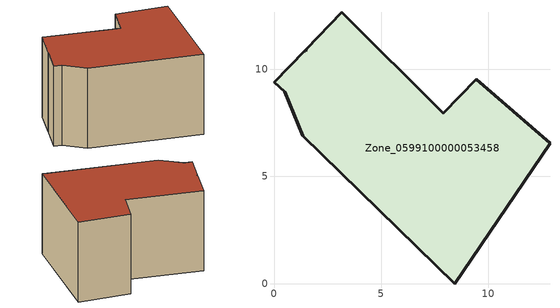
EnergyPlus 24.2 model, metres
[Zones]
Zone_0599100000053458
 floor ground (C_G): 1.48,10.84 1.5,10.94 3.17,12.66 7.89,7.96 9.44,9.53 12.88,6.56 8.43,0 1.33,6.91 0.5,8.95 0,9.41 1.44,10.88 z0.31
 wall outside (C_F): 12.88,6.56 9.44,9.53 7.89,7.96 3.17,12.66 1.5,10.94 1.48,10.84 1.44,10.88 0,9.41 0.5,8.95 1.33,6.91 8.43,0 12.88,6.56 z0.31:8.27
 roof outside (C_R): 1.5,10.94 1.48,10.84 1.44,10.88 0,9.41 0.5,8.95 1.33,6.91 8.43,0 12.88,6.56 9.44,9.53 7.89,7.96 3.17,12.66 z8.27
[BUILDING]
Pand.0599100000053458: North Axis=0; Terrain=City; Loads Convergence Tolerance Value=0.04; Temperature Convergence Tolerance Value=0.4; Solar Distribution=FullExterior; Maximum Number of Warmup Days=25; Minimum Number of Warmup Days=1
[Site:Location]
Rotterdam.The.Hague.AP_ZH_NLD Design_Conditions: Latitude=51.96; Longitude=4.45; Time Zone=1; Elevation=-4.5
[SITE:GROUNDTEMPERATURE:BUILDINGSURFACE]
18, 18, 18, 18, 18, 18, 18, 18, 18, 18, 18, 18
[MATERIAL] Thermal Absorptance=0.9; Solar Absorptance=0.7; Visible Absorptance=0.7
Name | Roughness | Thickness | Conductivity | Density | Specific Heat
G.TI.1946 | MediumSmooth | 0.15 | 1 | 540 | 1210
F.TI.1946 | Rough | 0.3 | 0.857143 | 1920 | 840
R.TI.1946 | MediumRough | 0.2 | 0.1 | 1500 | 1000
[CONSTRUCTION]
C_G: G.TI.1946
C_F: F.TI.1946
C_R: R.TI.1946
[ZONE]
Zone_0599100000053458: Type=1; Multiplier=1; Ceiling Height=Autocalculate; Volume=Autocalculate; Floor Area=autocalculate; Part of Total Floor Area=Yes
[ZONEINFILTRATION:DESIGNFLOWRATE]
Infil_Zone_0599100000053458: Zone or ZoneList or Space or SpaceList=Zone_0599100000053458; Schedule=AlwaysOn; Design Flow Rate Calculation Method=Flow/Area; Flow Rate per Floor Area=0.003; Constant Term Coefficient=1; Temperature Term Coefficient=0; Velocity Term Coefficient=0; Velocity Squared Term Coefficient=0
[HVACTEMPLATE:ZONE:IDEALLOADSAIRSYSTEM]
Zone_0599100000053458: Maximum Heating Supply Air Temperature=50; Minimum Cooling Supply Air Temperature=13; Maximum Heating Supply Air Humidity Ratio=0.0156; Minimum Cooling Supply Air Humidity Ratio=0.0077; Heating Limit=NoLimit; Cooling Limit=NoLimit; Dehumidification Control Type=ConstantSensibleHeatRatio; Cooling Sensible Heat Ratio=0.7; Dehumidification Setpoint=60; Humidification Control Type=None; Humidification Setpoint=30; Outdoor Air Method=None; Outdoor Air Flow Rate per Person=0.00944; Outdoor Air Flow Rate per Zone Floor Area=0; Outdoor Air Flow Rate per Zone=0; Demand Controlled Ventilation Type=None; Outdoor Air Economizer Type=NoEconomizer; Heat Recovery Type=None; Sensible Heat Recovery Effectiveness=0.7; Latent Heat Recovery Effectiveness=0.65
[ZONECONTROL:THERMOSTAT]
ThermostatControl_Zone_0599100000053458: Zone or ZoneList=Zone_0599100000053458; Control Type Schedule=DualSetpointControlType; Control 1=Thermostat_Zone_0599100000053458; Temperature Difference Between Cutout And Setpoint=0
[THERMOSTATSETPOINT:DUALSETPOINT]
Thermostat_Zone_0599100000053458: Heating Setpoint Temperature Schedule=HeatingSetpoint_Zone_0599100000053458; Cooling Setpoint Temperature Schedule=CoolingSetpoint_Zone_0599100000053458
[SCHEDULE:COMPACT]
HeatingSetpoint_Zone_0599100000053458: Through: 12/31, For: AllDays, Until: 24:00, 21
CoolingSetpoint_Zone_0599100000053458: Through: 12/31, For: AllDays, Until: 24:00, 24
DualSetpointControlType: Through: 12/31, For: AllDays, Until: 24:00, 4
AlwaysOn: Through: 12/31, For: AllDays, Until: 24:00, 1
